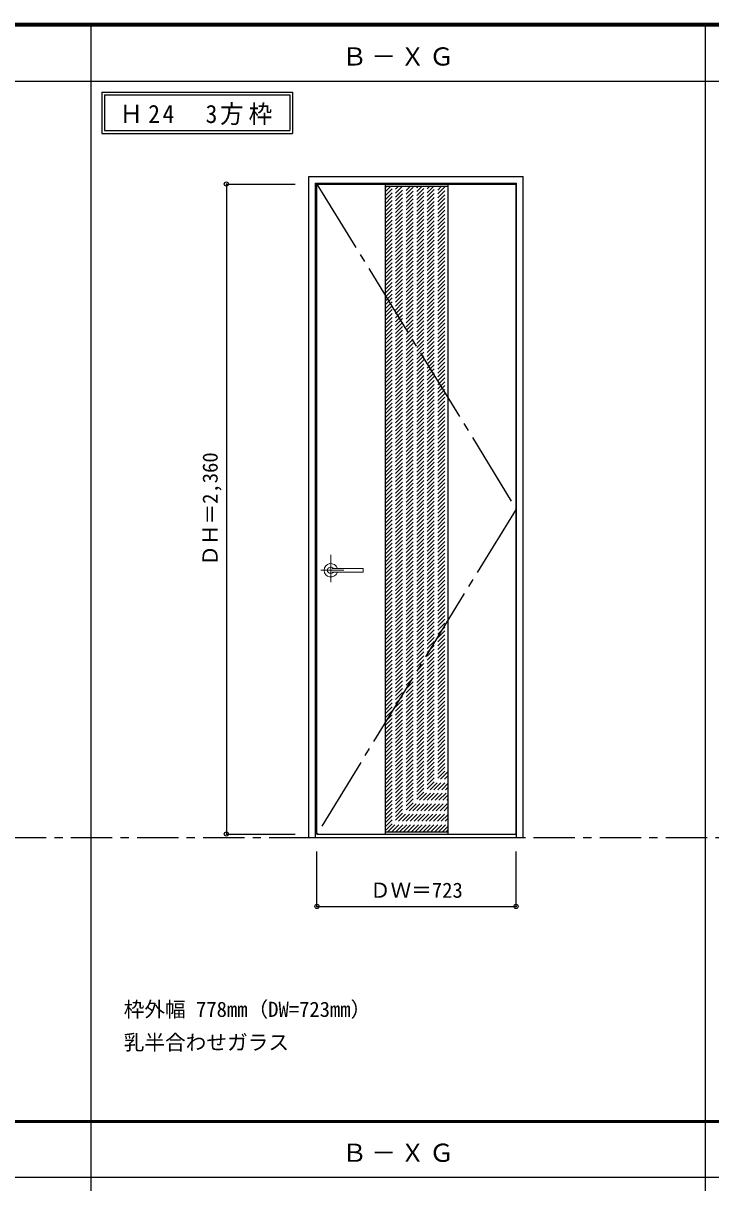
# Model space of a CAD drawing. Units: millimetres, scale not verified. Extents: x -6000 to 5700, y -4307 to 4260.
# Drawn here: x -3503 to -1007, y -36 to 4175 of the extents above; entities that cross this region are included whole.
import ezdxf
from ezdxf.enums import TextEntityAlignment as Align

# ---------------------------------------------------------------- set-up
doc = ezdxf.new("R2010")
doc.units = ezdxf.units.MM
doc.header["$LTSCALE"] = 30
doc.header["$PDMODE"] = 32
doc.header["$PDSIZE"] = 15
for name, pattern in [('CHAIN1', [8, 5, -1, 1, -1]), ('CHAIN2', [12, 9, -1, 1, -1]), ('DASHED1', [1.8, 1.2, -0.6])]:
    doc.linetypes.add(name, pattern=pattern)
for name, color, linetype in [('0-1_通り芯', 7, 'CHAIN1'), ('0-2_扉', 3, 'Continuous'), ('0-3_仕上げ', 7, 'Continuous'), ('0-4_枠', 3, 'Continuous'), ('0-7', 7, 'CHAIN2'), ('0-A_文字', 7, 'Continuous'), ('0-B_寸法', 7, 'Continuous'), ('0-C_ハッチ', 4, 'DASHED1'), ('F-1_枠', 6, 'Continuous')]:
    doc.layers.add(name, color=color, linetype=linetype)
doc.layers.add('0-5_レバー', color=7, linetype='Continuous', lineweight=18)
doc.styles.add('ＭＳ ゴシック', font='')
doc.styles.get('ＭＳ ゴシック').set_extended_font_data('MS Gothic')

msp = doc.modelspace()

# ---------------------------------------------------------------- linework, layer by layer
at = {"layer": '0-1_通り芯'}
msp.add_line((-5490, 1218), (3436.4, 1218), dxfattribs=at)
at = {"layer": '0-2_扉'}
for p, q in [((-2436.8, 3591), (-1713.8, 3591)), ((-2436.8, 1231), (-2436.8, 3591)), ((-1713.8, 1231), (-1713.8, 3591)), ((-2436.8, 1231), (-1713.8, 1231))]:
    msp.add_line(p, q, dxfattribs=at)
at = {"layer": '0-3_仕上げ', "color": 3}
for p, q in [((-2189.3, 3591), (-2189.3, 1231)), ((-1961.3, 3591), (-1961.3, 1231))]:
    msp.add_line(p, q, dxfattribs=at)
at = {"layer": '0-3_仕上げ'}
for p, q in [((-2189.3, 3583), (-1961.3, 3583)), ((-2189.3, 1239), (-1961.3, 1239))]:
    msp.add_line(p, q, dxfattribs=at)
at = {"layer": '0-4_枠'}
for p, q in [((-2465.8, 3618), (-1687.8, 3618)), ((-2465.8, 1218), (-2465.8, 3618)), ((-2441.8, 3594), (-1711.8, 3594)), ((-2441.8, 1218), (-2441.8, 3594)), ((-1711.8, 1218), (-1711.8, 3594)), ((-1687.8, 1218), (-1687.8, 3618)), ((-2465.8, 1218), (-1687.8, 1218))]:
    msp.add_line(p, q, dxfattribs=at)
at = {"layer": '0-5_レバー', "color": 4, "linetype": 'CHAIN1'}
for p, q in [((-2386.3, 2244.96), (-2386.3, 2145.11)), ((-2339.5, 2188.5), (-2422.52, 2188.5))]:
    msp.add_line(p, q, dxfattribs=at)
at = {"layer": '0-5_レバー'}
for q in [(-2269.3, 2193.99), (-2269.3, 2183)]:
    msp.add_line((-2269.3, 2188.5), q, dxfattribs=at)
for points in [[(-2376.34, 2195.49), (-2377.11, 2196.28), (-2379.08, 2197.65), (-2381.32, 2198.66), (-2383.76, 2199.29), (-2386.3, 2199.5), (-2388.84, 2199.29), (-2391.27, 2198.66), (-2393.52, 2197.65), (-2395.49, 2196.28), (-2397.11, 2194.61), (-2398.31, 2192.71), (-2399.05, 2190.65), (-2399.3, 2188.5), (-2399.05, 2186.35), (-2398.31, 2184.29), (-2397.11, 2182.39), (-2395.49, 2180.72), (-2393.52, 2179.35), (-2391.27, 2178.34), (-2388.84, 2177.71), (-2386.3, 2177.5), (-2383.76, 2177.71), (-2381.32, 2178.34), (-2379.08, 2179.35), (-2377.11, 2180.72), (-2376.34, 2181.51)], [(-2270.8, 2195.5), (-2280.53, 2195.5), (-2290.71, 2195.5), (-2300.31, 2195.5), (-2309.3, 2195.5), (-2317.71, 2195.5), (-2325.52, 2195.5), (-2332.34, 2195.5), (-2338.64, 2195.5), (-2344.4, 2195.5), (-2349.65, 2195.5), (-2354.44, 2195.5), (-2359.09, 2195.5), (-2363.3, 2195.5), (-2367.05, 2195.5), (-2369.05, 2195.5), (-2370.9, 2195.5), (-2372.91, 2195.49), (-2375.32, 2195.49), (-2376.81, 2195.49), (-2378.35, 2195.49), (-2379.87, 2195.49), (-2380.97, 2195.49), (-2381.43, 2195.49), (-2381.43, 2195.48)], [(-2270.8, 2195.5), (-2279.88, 2195.5), (-2280.28, 2195.5)], [(-2381.28, 2181.51), (-2381.15, 2181.51), (-2380.71, 2181.51), (-2379.99, 2181.51), (-2378.97, 2181.51), (-2377.71, 2181.51), (-2376.36, 2181.51), (-2373.5, 2181.51), (-2370.52, 2181.5), (-2367.5, 2181.5), (-2364.46, 2181.5), (-2361.39, 2181.5), (-2358.31, 2181.5), (-2354.31, 2181.5), (-2349.9, 2181.5), (-2344.93, 2181.5), (-2339.4, 2181.5), (-2333.31, 2181.5), (-2326.66, 2181.5), (-2319.45, 2181.5), (-2310.86, 2181.5), (-2301.6, 2181.5), (-2291.66, 2181.5), (-2281.05, 2181.5), (-2270.8, 2181.5)]]:
    msp.add_lwpolyline(points, dxfattribs=at)
for centre, radius, start, end in [((-2386.3, 2188.5), 24.55, 16.59952, 343.36736), ((-2270.8, 2194), 1.5, 0.00847, 89.9163), ((-2270.8, 2194), 1.5, 360, 90.17419), ((-2270.8, 2183), 1.5, 270.16419, 0), ((-2270.8, 2183), 1.5, 269.91059, 359.99153)]:
    msp.add_arc(centre, radius, start, end, dxfattribs=at)
at = {"layer": '0-7'}
for p, q in [((-2436.8, 3591), (-1713.8, 2411)), ((-1713.8, 2411), (-2436.8, 1231))]:
    msp.add_line(p, q, dxfattribs=at)
at = {"layer": '0-A_文字'}
for p, q in [((-3218.4, 3925), (-3218.4, 3775)), ((-3208.4, 3915), (-3208.4, 3785)), ((-3208.4, 3915), (-2535.78, 3915)), ((-2535.78, 3915), (-2535.78, 3785)), ((-3218.4, 3775), (-2525.78, 3775)), ((-3208.4, 3785), (-2535.78, 3785))]:
    msp.add_line(p, q, dxfattribs=at)
msp.add_lwpolyline([(-3218.4, 3925), (-2525.78, 3925), (-2525.78, 3775)], dxfattribs=at)
at = {"layer": '0-B_寸法', "color": 4}
for p, q in [((-2765.8, 3591), (-2515.8, 3591)), ((-2765.8, 3591), (-2765.8, 1231)), ((-2765.8, 1231), (-2515.8, 1231)), ((-2436.8, 968), (-2436.8, 1168)), ((-1713.8, 968), (-1713.8, 1168)), ((-2436.8, 968), (-1713.8, 968))]:
    msp.add_line(p, q, dxfattribs=at)
at = {"layer": '0-B_寸法'}
for p in [(-2765.8, 3591), (-2765.8, 1231), (-2436.8, 968), (-1713.8, 968)]:
    msp.add_point(p, dxfattribs=at)
at = {"layer": '0-C_ハッチ'}
for p, q in [((-2189.3, 3576.25), (-2182.55, 3583)), ((-2189.3, 3364.12), (-1970.42, 3583)), ((-2189.3, 3378.26), (-1984.56, 3583)), ((-2189.3, 3392.41), (-1998.71, 3583)), ((-2189.3, 3406.55), (-2012.85, 3583)), ((-2189.3, 3420.69), (-2026.99, 3583)), ((-2189.3, 3448.98), (-2055.27, 3583)), ((-2189.3, 3434.83), (-2041.13, 3583)), ((-2189.3, 3463.12), (-2069.42, 3583)), ((-2189.3, 3477.26), (-2083.56, 3583)), ((-2189.3, 3491.4), (-2097.7, 3583)), ((-2189.3, 3505.54), (-2111.84, 3583)), ((-2189.3, 3519.69), (-2125.99, 3583)), ((-2189.3, 3533.83), (-2140.13, 3583)), ((-2189.3, 3547.97), (-2154.27, 3583)), ((-2189.3, 3562.11), (-2168.41, 3583)), ((-2189.3, 3349.98), (-1961.3, 3577.98)), ((-2189.3, 3335.84), (-1961.3, 3563.84)), ((-2189.3, 3321.7), (-1961.3, 3549.7)), ((-2189.3, 3307.55), (-1961.3, 3535.55)), ((-2189.3, 3293.41), (-1961.3, 3521.41)), ((-2189.3, 3279.27), (-1961.3, 3507.27)), ((-2189.3, 3265.13), (-1961.3, 3493.13)), ((-2189.3, 3250.99), (-1961.3, 3478.99)), ((-2189.3, 3236.84), (-1961.3, 3464.84)), ((-2189.3, 3222.7), (-1961.3, 3450.7)), ((-2189.3, 3208.56), (-1961.3, 3436.56)), ((-2189.3, 3194.42), (-1961.3, 3422.42)), ((-2189.3, 3180.27), (-1961.3, 3408.27)), ((-2189.3, 3166.13), (-1961.3, 3394.13)), ((-2189.3, 3151.99), (-1961.3, 3379.99)), ((-2189.3, 3137.85), (-1961.3, 3365.85)), ((-2189.3, 3123.71), (-1961.3, 3351.71)), ((-2189.3, 3109.56), (-1961.3, 3337.56)), ((-2189.3, 3095.42), (-1961.3, 3323.42)), ((-2189.3, 3081.28), (-1961.3, 3309.28)), ((-2189.3, 3067.14), (-1961.3, 3295.14)), ((-2189.3, 3053), (-1961.3, 3281)), ((-2189.3, 3038.85), (-1961.3, 3266.85)), ((-2189.3, 3024.71), (-1961.3, 3252.71)), ((-2189.3, 3010.57), (-1961.3, 3238.57)), ((-2189.3, 2996.43), (-1961.3, 3224.43)), ((-2189.3, 2982.28), (-1961.3, 3210.28)), ((-2189.3, 2968.14), (-1961.3, 3196.14)), ((-2189.3, 2954), (-1961.3, 3182)), ((-2189.3, 2939.86), (-1961.3, 3167.86)), ((-2189.3, 2925.72), (-1961.3, 3153.72)), ((-2189.3, 2911.57), (-1961.3, 3139.57)), ((-2189.3, 2897.43), (-1961.3, 3125.43)), ((-2189.3, 2883.29), (-1961.3, 3111.29)), ((-2189.3, 2869.15), (-1961.3, 3097.15)), ((-2189.3, 2855.01), (-1961.3, 3083.01)), ((-2189.3, 2840.86), (-1961.3, 3068.86)), ((-2189.3, 2826.72), (-1961.3, 3054.72)), ((-2189.3, 2812.58), (-1961.3, 3040.58)), ((-2189.3, 2798.44), (-1961.3, 3026.44)), ((-2189.3, 2784.29), (-1961.3, 3012.29)), ((-2189.3, 2770.15), (-1961.3, 2998.15)), ((-2189.3, 2756.01), (-1961.3, 2984.01)), ((-2189.3, 2741.87), (-1961.3, 2969.87)), ((-2189.3, 2727.73), (-1961.3, 2955.73)), ((-2189.3, 2713.58), (-1961.3, 2941.58)), ((-2189.3, 2699.44), (-1961.3, 2927.44)), ((-2189.3, 2685.3), (-1961.3, 2913.3)), ((-2189.3, 2671.16), (-1961.3, 2899.16)), ((-2189.3, 2657.02), (-1961.3, 2885.02)), ((-2189.3, 2642.87), (-1961.3, 2870.87)), ((-2189.3, 2628.73), (-1961.3, 2856.73)), ((-2189.3, 2614.59), (-1961.3, 2842.59)), ((-2189.3, 2600.45), (-1961.3, 2828.45)), ((-2189.3, 2586.31), (-1961.3, 2814.31)), ((-2189.3, 2572.16), (-1961.3, 2800.16)), ((-2189.3, 2558.02), (-1961.3, 2786.02)), ((-2189.3, 2543.88), (-1961.3, 2771.88)), ((-2189.3, 2529.74), (-1961.3, 2757.74)), ((-2189.3, 2515.59), (-1961.3, 2743.59)), ((-2189.3, 2501.45), (-1961.3, 2729.45)), ((-2189.3, 2487.31), (-1961.3, 2715.31)), ((-2189.3, 2473.17), (-1961.3, 2701.17)), ((-2189.3, 2459.03), (-1961.3, 2687.03)), ((-2189.3, 2444.88), (-1961.3, 2672.88)), ((-2189.3, 2430.74), (-1961.3, 2658.74)), ((-2189.3, 2416.6), (-1961.3, 2644.6)), ((-2189.3, 2402.46), (-1961.3, 2630.46)), ((-2189.3, 2388.32), (-1961.3, 2616.32)), ((-2189.3, 2374.17), (-1961.3, 2602.17)), ((-2189.3, 2360.03), (-1961.3, 2588.03)), ((-2189.3, 2345.89), (-1961.3, 2573.89)), ((-2189.3, 2331.75), (-1961.3, 2559.75)), ((-2189.3, 2317.6), (-1961.3, 2545.6)), ((-2189.3, 2303.46), (-1961.3, 2531.46)), ((-2189.3, 2289.32), (-1961.3, 2517.32)), ((-2189.3, 2275.18), (-1961.3, 2503.18)), ((-2189.3, 2261.04), (-1961.3, 2489.04)), ((-2189.3, 2246.89), (-1961.3, 2474.89)), ((-2189.3, 2232.75), (-1961.3, 2460.75)), ((-2189.3, 2218.61), (-1961.3, 2446.61)), ((-2189.3, 2204.47), (-1961.3, 2432.47)), ((-2189.3, 2190.33), (-1961.3, 2418.33)), ((-2189.3, 2176.18), (-1961.3, 2404.18)), ((-2189.3, 2162.04), (-1961.3, 2390.04)), ((-2189.3, 2147.9), (-1961.3, 2375.9)), ((-2189.3, 2133.76), (-1961.3, 2361.76)), ((-2189.3, 2119.61), (-1961.3, 2347.61)), ((-2189.3, 2105.47), (-1961.3, 2333.47)), ((-2189.3, 2091.33), (-1961.3, 2319.33)), ((-2189.3, 2077.19), (-1961.3, 2305.19)), ((-2189.3, 2063.05), (-1961.3, 2291.05)), ((-2189.3, 2048.9), (-1961.3, 2276.9)), ((-2189.3, 2034.76), (-1961.3, 2262.76)), ((-2189.3, 2020.62), (-1961.3, 2248.62)), ((-2189.3, 2006.48), (-1961.3, 2234.48)), ((-2189.3, 1992.34), (-1961.3, 2220.34)), ((-2189.3, 1978.19), (-1961.3, 2206.19)), ((-2189.3, 1964.05), (-1961.3, 2192.05)), ((-2189.3, 1949.91), (-1961.3, 2177.91)), ((-2189.3, 1935.77), (-1961.3, 2163.77)), ((-2189.3, 1921.62), (-1961.3, 2149.62)), ((-2189.3, 1907.48), (-1961.3, 2135.48)), ((-2189.3, 1893.34), (-1961.3, 2121.34)), ((-2189.3, 1879.2), (-1961.3, 2107.2)), ((-2189.3, 1865.06), (-1961.3, 2093.06)), ((-2189.3, 1850.91), (-1961.3, 2078.91)), ((-2189.3, 1836.77), (-1961.3, 2064.77)), ((-2189.3, 1822.63), (-1961.3, 2050.63)), ((-2189.3, 1808.49), (-1961.3, 2036.49)), ((-2189.3, 1794.35), (-1961.3, 2022.35)), ((-2189.3, 1780.2), (-1961.3, 2008.2)), ((-2189.3, 1766.06), (-1961.3, 1994.06)), ((-2189.3, 1751.92), (-1961.3, 1979.92)), ((-2189.3, 1737.78), (-1961.3, 1965.78)), ((-2189.3, 1723.63), (-1961.3, 1951.63)), ((-2189.3, 1709.49), (-1961.3, 1937.49)), ((-2189.3, 1695.35), (-1961.3, 1923.35)), ((-2189.3, 1681.21), (-1961.3, 1909.21)), ((-2189.3, 1667.07), (-1961.3, 1895.07)), ((-2189.3, 1652.92), (-1961.3, 1880.92)), ((-2189.3, 1638.78), (-1961.3, 1866.78)), ((-2189.3, 1624.64), (-1961.3, 1852.64)), ((-2189.3, 1610.5), (-1961.3, 1838.5)), ((-2189.3, 1596.36), (-1961.3, 1824.36)), ((-2189.3, 1582.21), (-1961.3, 1810.21)), ((-2189.3, 1568.07), (-1961.3, 1796.07)), ((-2189.3, 1553.93), (-1961.3, 1781.93)), ((-2189.3, 1539.79), (-1961.3, 1767.79)), ((-2189.3, 1525.64), (-1961.3, 1753.64)), ((-2189.3, 1511.5), (-1961.3, 1739.5)), ((-2189.3, 1497.36), (-1961.3, 1725.36)), ((-2189.3, 1483.22), (-1961.3, 1711.22)), ((-2189.3, 1469.08), (-1961.3, 1697.08)), ((-2189.3, 1454.93), (-1961.3, 1682.93)), ((-2189.3, 1440.79), (-1961.3, 1668.79)), ((-2189.3, 1426.65), (-1961.3, 1654.65)), ((-2189.3, 1412.51), (-1961.3, 1640.51)), ((-2189.3, 1398.37), (-1961.3, 1626.37)), ((-2189.3, 1384.22), (-1961.3, 1612.22)), ((-2189.3, 1370.08), (-1961.3, 1598.08)), ((-2189.3, 1355.94), (-1961.3, 1583.94)), ((-2189.3, 1341.8), (-1961.3, 1569.8)), ((-2189.3, 1327.66), (-1961.3, 1555.66)), ((-2189.3, 1313.51), (-1961.3, 1541.51)), ((-2189.3, 1299.37), (-1961.3, 1527.37)), ((-2189.3, 1285.23), (-1961.3, 1513.23)), ((-2189.3, 1271.09), (-1961.3, 1499.09)), ((-2189.3, 1256.94), (-1961.3, 1484.94)), ((-2189.3, 1242.8), (-1961.3, 1470.8)), ((-2178.96, 1239), (-1961.3, 1456.66)), ((-2164.82, 1239), (-1961.3, 1442.52)), ((-2150.68, 1239), (-1961.3, 1428.38)), ((-2136.53, 1239), (-1961.3, 1414.23)), ((-2122.39, 1239), (-1961.3, 1400.09)), ((-2108.25, 1239), (-1961.3, 1385.95)), ((-2094.11, 1239), (-1961.3, 1371.81)), ((-2079.96, 1239), (-1961.3, 1357.67)), ((-2065.82, 1239), (-1961.3, 1343.52)), ((-2051.68, 1239), (-1961.3, 1329.38)), ((-2037.54, 1239), (-1961.3, 1315.24)), ((-2023.4, 1239), (-1961.3, 1301.1)), ((-2009.25, 1239), (-1961.3, 1286.95)), ((-1995.11, 1239), (-1961.3, 1272.81)), ((-1980.97, 1239), (-1961.3, 1258.67)), ((-1966.83, 1239), (-1961.3, 1244.53))]:
    msp.add_line(p, q, dxfattribs=at)
at = {"layer": 'F-1_枠'}
for p, q in [((-6000, 4175), (5700, 4175)), ((-6000, 4170), (5700, 4170)), ((-3258.4, 4175), (-3258.4, -3790)), ((-1026.8, 4175), (-1026.8, -3790)), ((-6000, 4165), (5700, 4165)), ((-6000, 3965), (5700, 3965)), ((-6000, 190.5), (5700, 190.5)), ((-6000, 187.5), (5700, 187.5)), ((-6000, 184.5), (5700, 184.5)), ((-6000, -15.5), (5700, -15.5))]:
    msp.add_line(p, q, dxfattribs=at)

# ---------------------------------------------------------------- texts
at = {"layer": '0-A_文字', "style": 'ＭＳ ゴシック'}
for s, p in [('枠外幅 778mm（DW=723mm）', (-3138.4, 550.5)), ('乳半合わせガラス', (-3138.4, 430.5))]:
    msp.add_text(s, height=54.99, dxfattribs=at).set_placement(p, align=Align.BOTTOM_LEFT)
at = {"layer": '0-A_文字', "char_height": 65.98, "attachment_point": 7, "style": 'ＭＳ ゴシック'}
for s, insert in [('\\T1.17;Ｂ－ＸＧ', (-2345.1, 4020)), ('\\T1.22;\\W0.95;Ｈ24\u30003方枠', (-3153.74, 3805)), ('\\T1.17;Ｂ－ＸＧ', (-2345.1, 39.5))]:
    msp.add_mtext(s, dxfattribs=dict(at, insert=insert))
at = {"layer": '0-B_寸法', "style": 'ＭＳ ゴシック'}
msp.add_text('ＤＨ＝2,360', height=54.99, rotation=90, dxfattribs=at).set_placement((-2780.8, 2204.75), align=Align.BOTTOM_LEFT)
msp.add_text('ＤＷ＝723', height=54.99, dxfattribs=at).set_placement((-2244.55, 983), align=Align.BOTTOM_LEFT)

doc.saveas('drawing.dxf')
